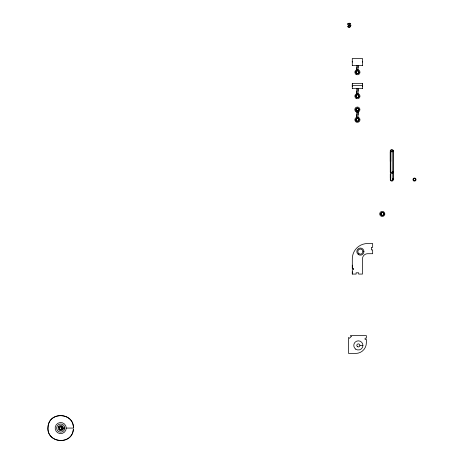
<?xml version="1.0" encoding="UTF-8"?>
<svg xmlns="http://www.w3.org/2000/svg" width="464" height="464" viewBox="0 0 464 464"><rect width="100%" height="100%" fill="white"/><g stroke="black" fill="none" stroke-linecap="round" stroke-linejoin="round"><path stroke-width="0.7" d="M352.286 88.334L362.465 88.334M352.286 86.524L352.286 86.008M352.286 85.701L352.286 84.987M352.286 83.503L362.465 83.503M356.793 65.604L352.286 65.546M352.286 62.043L352.286 61.358M352.304 274.073L352.304 269.619L353.58 269.619L353.58 268.343L352.304 268.343L352.304 258.802A15.271 15.271 0 0 1 367.575 243.53L372.667 243.53L372.667 247.347L371.391 247.347L371.391 249.893L372.667 249.893L372.667 253.709L367.575 253.709A5.092 5.092 0 0 0 362.488 258.802L362.488 274.073L358.666 274.073L358.666 272.797L356.12 272.797L356.12 274.073L352.304 274.073L352.304 271.846M352.304 268.343L352.304 265.164M356.793 117.299L356.793 112.062L358.063 112.062L358.063 117.299L356.793 117.299L356.793 114.683M356.793 93.711L356.793 88.485L358.063 88.485L358.063 93.711L356.793 93.711L356.793 91.095M356.793 69.757L356.793 65.569L358.063 65.569L358.063 69.757L356.793 69.757L356.793 67.663M358.063 114.683L358.063 112.062M358.063 91.095L358.063 88.485M358.063 67.663L358.063 65.569M358.063 65.604L362.465 65.546M362.465 86.524L362.465 86.072M362.465 84.987L362.465 85.457L352.286 85.457M362.465 62.043L362.465 61.358M390.276 161.449L390.276 150.777M390.781 161.449L390.781 150.777M384.795 213.933L384.784 214.142A2.546 2.546 0 0 0 381.176 211.601A2.546 2.546 0 0 0 380.782 215.992A2.546 2.546 0 0 0 384.784 214.142L384.401 214.148M349.357 25.236L351.132 25.236M350.627 25.236L350.552 25.723A1.525 1.525 0 0 0 350.552 24.754L350.488 25.874M73.364 429.229C72.314 445.626 45.948 443.358 48.03 426.828C49.074 411.232 73.921 412.339 73.422 428.075L66.242 428.075A5.545 5.545 0 0 0 57.919 423.267A5.545 5.545 0 0 0 57.919 432.877A5.545 5.545 0 0 0 66.242 428.075M73.358 429.322C72.065 445.771 46.191 443.346 48.024 426.915C49.074 411.121 73.805 412.229 73.416 428.075M58.197 427.588L58.58 426.654M347.652 24.749L347.71 24.598A1.525 1.525 0 0 0 347.629 24.841M358.66 110.403C360.232 106.958 353.817 108.054 356.427 110.78C357.808 111.986 359.873 109.753 358.44 108.489C355.552 106.302 355.006 112.497 358.231 110.85M362.929 251.604L363.938 251.604M359.925 345.407L362.929 345.407M64.769 428.075A4.072 4.072 0 0 0 58.655 424.548A4.072 4.072 0 0 0 58.655 431.601A4.072 4.072 0 0 0 64.769 428.075L63.243 428.075A2.546 2.546 0 0 0 59.421 425.871A2.546 2.546 0 0 0 59.421 430.279A2.546 2.546 0 0 0 63.237 428.075L62.843 428.307M62.112 425.964L62.837 426.694M347.675 26.686L349.102 27.272L350.54 26.674L349.102 27.272L347.664 26.674M393.327 150.777A1.525 1.079 0 0 1 391.036 151.711A1.525 1.079 0 0 1 391.036 149.843A1.525 1.079 0 0 1 393.327 150.777L393.327 179.556M392.817 150.777A1.021 0.719 0 0 1 391.291 151.403A1.021 0.719 0 0 1 391.291 150.156A1.021 0.719 0 0 1 392.817 150.777L392.817 179.556M390.781 152.418L390.781 172.121M390.781 173.623L390.781 178.483M390.276 151.966L390.276 172.121M390.276 173.78L390.276 178.483M362.465 65.604L362.465 58.476L352.286 58.476L352.286 65.604M362.465 83.445L362.465 88.537M352.286 83.445L352.286 88.537M392.764 178.391A1.525 1.525 0 0 1 393.049 180.455A1.525 1.525 0 0 1 391.007 180.879A1.525 1.525 0 0 1 390.444 178.872M392.764 171.28A1.525 1.079 0 0 1 393.02 172.77A1.525 1.079 0 0 1 390.92 173.002A1.525 1.079 0 0 1 390.526 171.529M392.782 179.295A1.021 1.021 0 0 1 392.782 179.858M392.521 180.293A1.021 1.021 0 0 1 392.271 180.479M391.425 180.519A1.021 1.021 0 0 1 391.082 180.293M390.897 180.044A1.021 1.021 0 0 1 390.821 179.295M392.782 171.924A1.021 0.719 0 0 1 391.697 172.834A1.021 0.719 0 0 1 390.897 171.79M59.172 427.936C62.362 434.13 63.423 422.414 59.172 427.936M348.847 25.213C349.293 26.146 349.125 24.273 348.847 25.236M380.729 213.776C383.914 219.971 384.975 208.255 380.729 213.776M355.905 72.071C356.143 75.986 361.375 71.717 357.576 70.702C355.656 70.418 355.273 73.625 357.274 73.741C361.183 73.498 356.926 68.283 355.905 72.071M355.905 96.019C356.143 99.94 361.375 95.665 357.576 94.656C355.656 94.372 355.273 97.573 357.274 97.695C361.183 97.452 356.926 92.237 355.905 96.019M355.905 119.613C356.143 123.528 361.375 119.26 357.576 118.245C355.656 117.96 355.273 121.168 357.274 121.284C361.183 121.04 356.926 115.826 355.905 119.613M59.195 427.796C61.787 434.246 63.933 422.698 59.195 427.796M380.747 213.637C383.339 220.087 385.491 208.539 380.747 213.637M59.276 427.512C60.581 434.292 64.885 423.458 59.276 427.512M380.828 213.353C382.133 220.133 386.442 209.299 380.828 213.353M63.052 429.043L62.478 429.89L63.052 429.043M351.254 336.516L349.456 338.32L348.557 337.421L348.557 353.435L355.685 353.435A10.689 10.689 0 0 0 366.374 342.745L366.374 339.439L365.104 339.439L365.104 338.163L366.374 338.163L366.374 335.617L350.355 335.617L351.254 336.516M347.809 23.664L349.299 23.212L350.54 23.797L349.102 23.206L347.809 23.664M357.466 346.66A1.525 1.525 0 0 0 359.867 345.547A1.525 1.525 0 0 0 357.703 344.021A1.525 1.525 0 0 0 357.466 346.66M355.708 349.154A4.582 4.582 0 0 0 362.912 345.819A4.582 4.582 0 0 0 356.422 341.255A4.582 4.582 0 0 0 355.708 349.154M413.627 180.821A1.525 1.525 0 0 0 416.028 179.713A1.525 1.525 0 0 0 413.865 178.188A1.525 1.525 0 0 0 413.627 180.821M413.917 180.409A1.021 1.021 0 0 0 415.518 179.667A1.021 1.021 0 0 0 414.079 178.652A1.021 1.021 0 0 0 413.917 180.409M381.483 215.238A1.525 1.525 0 0 0 383.774 213.916A1.525 1.525 0 0 0 381.483 212.593A1.525 1.525 0 0 0 381.483 215.238M356.091 98.339A2.546 2.546 0 0 0 359.971 96.245A2.546 2.546 0 0 0 356.219 93.931A2.546 2.546 0 0 0 356.091 98.339M356.532 97.411A1.525 1.525 0 0 0 358.945 96.326A1.525 1.525 0 0 0 356.799 94.784A1.525 1.525 0 0 0 356.532 97.411M356.091 121.933A2.546 2.546 0 0 0 359.971 119.84A2.546 2.546 0 0 0 356.219 117.525A2.546 2.546 0 0 0 356.091 121.933M356.039 111.749A2.546 2.546 0 0 0 359.919 109.655A2.546 2.546 0 0 0 356.166 107.341A2.546 2.546 0 0 0 356.039 111.749M356.532 121.005A1.525 1.525 0 0 0 358.945 119.921A1.525 1.525 0 0 0 356.799 118.372A1.525 1.525 0 0 0 356.532 121.005M356.601 110.902A1.525 1.525 0 0 0 358.904 109.597A1.525 1.525 0 0 0 356.625 108.257A1.525 1.525 0 0 0 356.601 110.902M356.091 74.391A2.546 2.546 0 0 0 359.971 72.297A2.546 2.546 0 0 0 356.219 69.983A2.546 2.546 0 0 0 356.091 74.391M356.532 73.463A1.525 1.525 0 0 0 358.945 72.378A1.525 1.525 0 0 0 356.799 70.83A1.525 1.525 0 0 0 356.532 73.463M358.95 253.709A2.546 2.546 0 0 0 362.918 251.784A2.546 2.546 0 0 0 359.264 249.313A2.546 2.546 0 0 0 358.95 253.709M358.382 254.55A3.561 3.561 0 0 0 363.933 251.853A3.561 3.561 0 0 0 358.823 248.397A3.561 3.561 0 0 0 358.382 254.55M59.931 429.397A1.525 1.525 0 0 0 62.222 428.075A1.525 1.525 0 0 0 59.931 426.752A1.525 1.525 0 0 0 59.931 429.397M348.679 25.967A0.841 0.841 0 0 0 349.943 25.236A0.841 0.841 0 0 0 348.679 24.505A0.841 0.841 0 0 0 348.679 25.967"/></g></svg>
